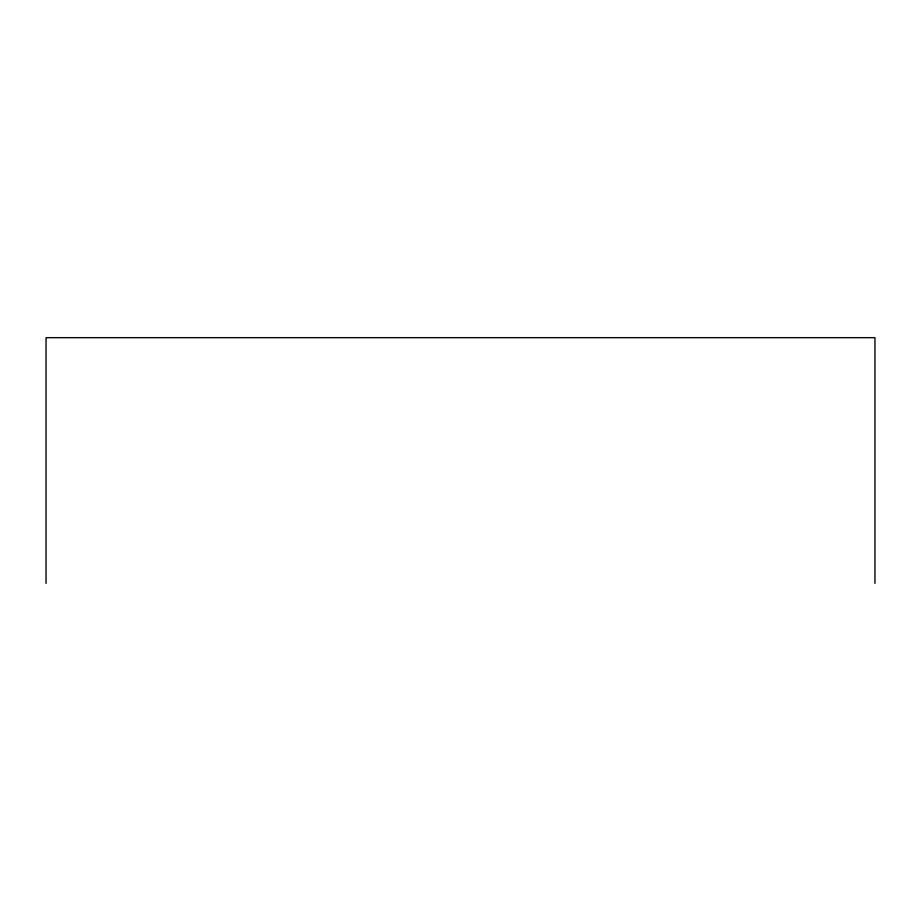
<?xml version="1.0" encoding="UTF-8"?>
<svg xmlns="http://www.w3.org/2000/svg" width="921" height="921" viewBox="0 0 921 921"><rect width="100%" height="100%" fill="white"/><g stroke="black" fill="none" stroke-linecap="round" stroke-linejoin="round"><path stroke-width="1.38" d="M874.95 583.338L874.95 337.662L46.05 337.662L46.05 583.338"/></g></svg>
